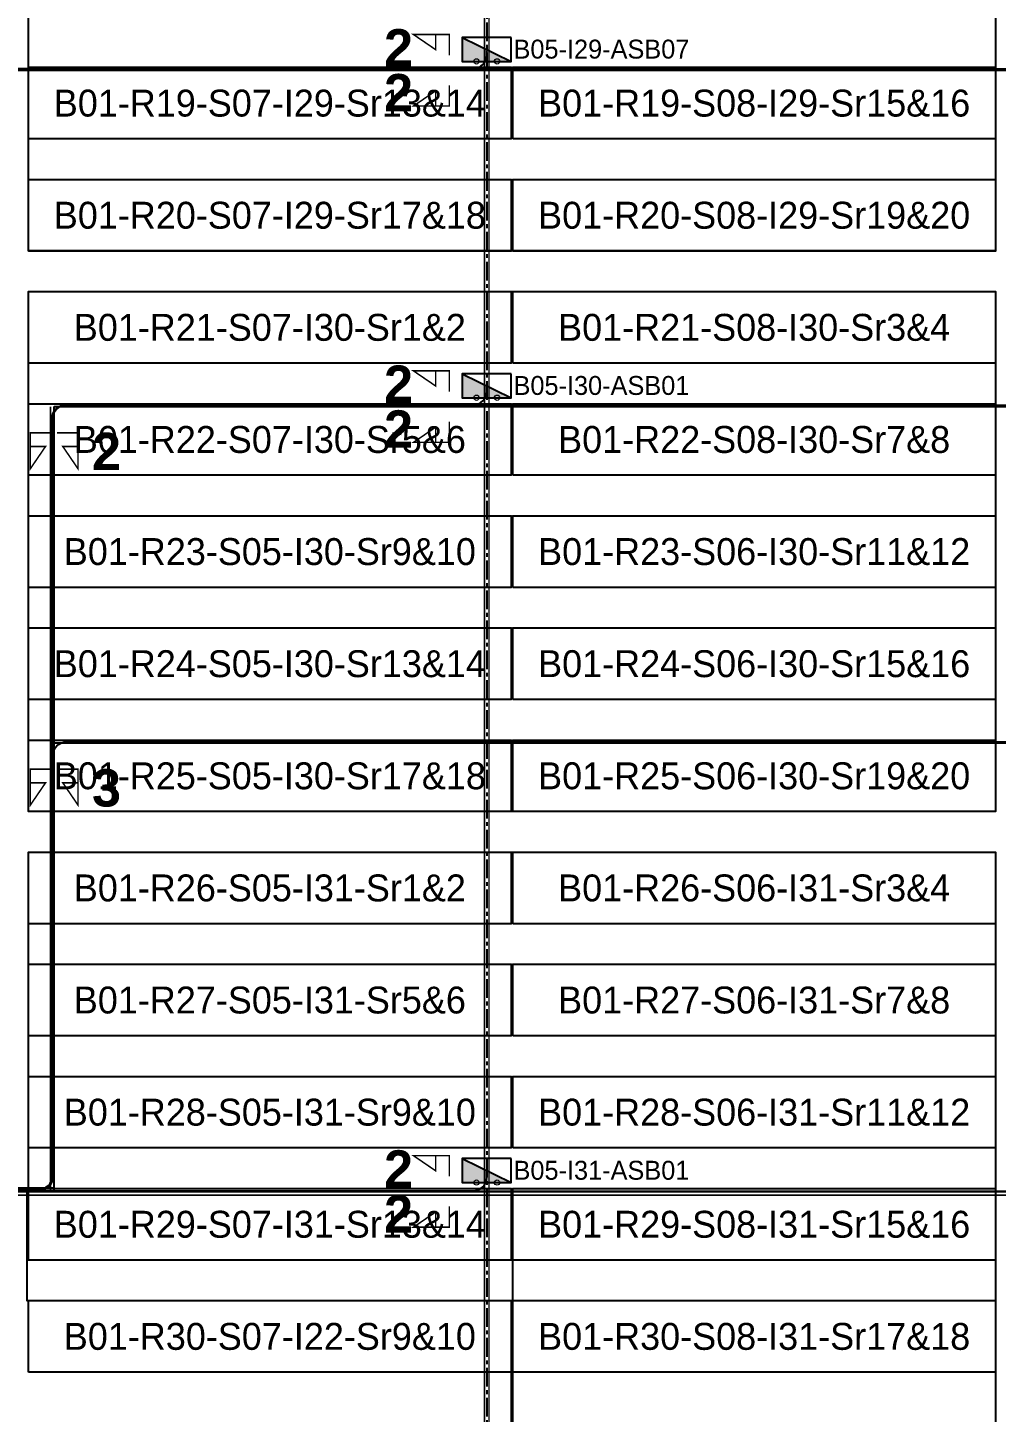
# Model space of a CAD drawing. Header units: metres. Extents: x 531277 to 531672, y 2673439 to 2673782.
# Drawn here: x 531509.7 to 531574.5, y 2673556.6 to 2673649.2 of the extents above; entities that cross this region are included whole.
import ezdxf
from ezdxf.enums import TextEntityAlignment as Align

# ---------------------------------------------------------------- set-up
doc = ezdxf.new("R2010")
doc.units = ezdxf.units.M
doc.linetypes.add('CENTER', pattern=[2, 1.25, -0.25, 0.25, -0.25])
for name, color, linetype in [('DC Trench BL-05', 41, 'Continuous'), ('E-Inverter Grouping', 2, 'Continuous'), ('Inverter Block-05', 7, 'Continuous'), ('LT Cable(AG) INV to LT Panel BL-05', 2, 'Continuous'), ('Messenger Wire Block-01 (Master Path)', 30, 'Continuous'), ('Messenger Wire Block-01 (MW Path)', 191, 'Continuous'), ('MMS Table Block-05', 8, 'Continuous'), ('Plan Line - DC BL-05', 41, 'Continuous'), ('Section Marking BL-05', 2, 'Continuous')]:
    doc.layers.add(name, color=color, linetype=linetype)
doc.layers.add('PILE', color=1, linetype='Continuous', lineweight=15)
doc.styles.add('BoldTextStyle', font='arialbd.ttf')
doc.styles.get("Standard").update_dxf_attribs({"font": 'Adani Regular.ttf'})

# ---------------------------------------------------------------- blocks, each defined once
blk = doc.blocks.new('MMS Table (32.292 x 4.788)')
at = {"color": 0}
blk.add_lwpolyline([(0, -0.002), (0, 4.786), (32.292, 4.786), (32.292, -0.002)], close=True, dxfattribs=at)
at = {"color": 7}
blk.add_attdef('ID1', text='', height=1.8, dxfattribs=at).set_placement((16.146, 2.392), align=Align.MIDDLE_CENTER)
blk = doc.blocks.new('Inverter Block')
h = blk.add_hatch(color=0)
h.dxf.hatch_style = 1
h.paths.add_polyline_path([(-1.456, 2.269), (-1.456, 0.846), (1.456, 0.846)])
at = {"color": 0}
blk.add_lwpolyline([(1.456, 2.269), (-1.456, 2.269), (-1.456, 0.846), (1.456, 0.846)], close=True, dxfattribs=at)
blk.add_lwpolyline([(-1.456, 2.269), (1.456, 0.846)], dxfattribs=at)
at = {"layer": 'PILE'}
for centre in [(-0.613, 0.846), (0.613, 0.846)]:
    blk.add_circle(centre, 0.156, dxfattribs=at)
at = {"color": 7}
blk.add_attdef('ID', (-1.456, 3.006), '', height=1.8, dxfattribs=at)

msp = doc.modelspace()

# ---------------------------------------------------------------- linework, layer by layer
at = {"layer": 'DC Trench BL-05', "color": 40, "const_width": 0.1}
msp.add_lwpolyline([(531540.562, 2673781.575), (531540.262, 2673781.575), (531540.262, 2673461.791), (531540.562, 2673461.791)], close=True, dxfattribs=at)
at = {"layer": 'E-Inverter Grouping', "color": 3}
for points in [[(531574.443, 2673634.291), (531509.759, 2673634.291), (531509.759, 2673669.075), (531574.443, 2673669.075)], [(531574.443, 2673596.791), (531509.759, 2673596.791), (531509.759, 2673631.575), (531574.443, 2673631.575)]]:
    msp.add_lwpolyline(points, close=True, dxfattribs=at)
at = {"layer": 'E-Inverter Grouping'}
for points in [[(531574.443, 2673544.291), (531542.151, 2673544.291), (531542.151, 2673566.791), (531509.759, 2673566.791), (531509.759, 2673594.075), (531574.443, 2673594.075)], [(531444.975, 2673544.291), (531444.975, 2673571.575), (531509.659, 2673571.575), (531509.659, 2673564.075), (531542.051, 2673564.075), (531542.051, 2673544.291)]]:
    msp.add_lwpolyline(points, close=True, dxfattribs=at)
at = {"layer": 'LT Cable(AG) INV to LT Panel BL-05', "color": 5}
for points in [[(531472.472, 2673593.248), (531469.315, 2673593.248, -0.414673), (531468.415, 2673594.15), (531468.421, 2673597.683, 0.214019), (531468.119, 2673598.355), (531461.405, 2673604.333, -0.214019), (531461.104, 2673605.005), (531461.104, 2673617.644, -0.0289), (531461.11, 2673617.748), (531461.165, 2673618.227, 0.0289), (531461.171, 2673618.331), (531461.171, 2673645.605, -0.414214), (531462.071, 2673646.505), (531539.513, 2673646.505, 0.414214), (531540.413, 2673647.405), (531540.413, 2673647.688)], [(531472.472, 2673593.273), (531469.34, 2673593.273, -0.414671), (531468.44, 2673594.175), (531468.446, 2673597.694, 0.214019), (531468.144, 2673598.366), (531461.43, 2673604.344, -0.214019), (531461.129, 2673605.016), (531461.129, 2673617.643, -0.0289), (531461.135, 2673617.746), (531461.19, 2673618.226, 0.0289), (531461.196, 2673618.33), (531461.196, 2673645.58, -0.414214), (531462.096, 2673646.48), (531604.297, 2673646.48, 0.414214), (531605.197, 2673647.38), (531605.197, 2673647.688)], [(531472.472, 2673590.942), (531468.041, 2673590.919, 0.218347), (531467.361, 2673590.603), (531465.429, 2673588.336, -0.209031), (531464.769, 2673588.047), (531462.071, 2673588.047, 0.414214), (531461.171, 2673587.147), (531461.171, 2673573.116, 0.093355), (531461.233, 2673572.788), (531461.335, 2673572.528, -0.093355), (531461.396, 2673572.201), (531461.396, 2673571.48), (531510.48, 2673571.48, 0.414214), (531511.38, 2673572.38), (531511.38, 2673623.08, -0.414214), (531512.28, 2673623.98), (531604.297, 2673623.98, 0.414214), (531605.197, 2673624.88), (531605.197, 2673625.188)], [(531472.472, 2673590.917), (531468.048, 2673590.894, 0.218172), (531467.368, 2673590.578), (531465.433, 2673588.311, -0.208857), (531464.773, 2673588.022), (531462.096, 2673588.022, 0.414214), (531461.196, 2673587.122), (531461.196, 2673573.12, 0.093355), (531461.258, 2673572.793), (531461.36, 2673572.533, -0.093355), (531461.421, 2673572.205), (531461.421, 2673571.505), (531510.455, 2673571.505, 0.414214), (531511.355, 2673572.405), (531511.355, 2673623.105, -0.414214), (531512.255, 2673624.005), (531539.513, 2673624.005, 0.414214), (531540.413, 2673624.905), (531540.413, 2673625.188)], [(531472.472, 2673590.967), (531468.035, 2673590.944, 0.218523), (531467.354, 2673590.627), (531465.425, 2673588.362, -0.209206), (531464.764, 2673588.072), (531462.046, 2673588.072, 0.414214), (531461.146, 2673587.172), (531461.146, 2673573.111, 0.093355), (531461.208, 2673572.784), (531461.31, 2673572.523, -0.093355), (531461.371, 2673572.196), (531461.371, 2673571.455), (531510.505, 2673571.455, 0.414214), (531511.405, 2673572.355), (531511.405, 2673600.555, -0.414214), (531512.305, 2673601.455), (531604.297, 2673601.455, 0.414214), (531605.197, 2673602.355), (531605.197, 2673602.688)], [(531470.315, 2673591.017), (531468.03, 2673591.005, 0.218875), (531467.349, 2673590.688), (531465.418, 2673588.412, -0.209556), (531464.756, 2673588.122), (531461.996, 2673588.122, 0.414214), (531461.096, 2673587.222), (531461.096, 2673573.102, 0.093355), (531461.158, 2673572.774), (531461.26, 2673572.514, -0.093355), (531461.321, 2673572.186), (531461.321, 2673571.405), (531604.297, 2673571.405, 0.414214), (531605.197, 2673572.305), (531605.197, 2673572.688)], [(531472.472, 2673590.992), (531468.028, 2673590.969, 0.218699), (531467.346, 2673590.652), (531465.421, 2673588.387, -0.20938), (531464.76, 2673588.097), (531462.021, 2673588.097, 0.414214), (531461.121, 2673587.197), (531461.121, 2673573.106, 0.093355), (531461.183, 2673572.779), (531461.285, 2673572.519, -0.093355), (531461.346, 2673572.191), (531461.346, 2673571.43), (531539.513, 2673571.43, 0.414214), (531540.413, 2673572.33), (531540.413, 2673572.688)]]:
    msp.add_lwpolyline(points, format="xyb", dxfattribs=at)
at = {"layer": 'Messenger Wire Block-01 (Master Path)'}
for points in [[(531461.296, 2673646.38), (531606.835, 2673646.38)], [(531511.48, 2673571.38), (531511.48, 2673623.88)], [(531511.48, 2673623.88), (531606.835, 2673623.88)], [(531511.48, 2673601.38), (531606.835, 2673601.38)], [(531461.296, 2673571.38), (531606.835, 2673571.38)]]:
    msp.add_lwpolyline(points, dxfattribs=at)
at = {"layer": 'Messenger Wire Block-01 (MW Path)', "const_width": 0.1}
for points in [[(531461.296, 2673646.38), (531606.835, 2673646.38)], [(531511.23, 2673571.38), (531511.23, 2673623.88)], [(531511.48, 2673623.88), (531606.835, 2673623.88)], [(531511.48, 2673601.38), (531606.835, 2673601.38)], [(531461.296, 2673571.63), (531511.48, 2673571.63)], [(531461.296, 2673571.13), (531606.835, 2673571.13)]]:
    msp.add_lwpolyline(points, dxfattribs=at)
at = {"layer": 'Plan Line - DC BL-05', "color": 6, "linetype": 'CENTER'}
msp.add_lwpolyline([(531540.413, 2673781.575), (531540.413, 2673461.791)], dxfattribs=at)
at = {"layer": 'Section Marking BL-05', "color": 94, "lineweight": 35, "true_color": 0x00a500, "const_width": 0.1}
for points in [[(531537.913, 2673647.38), (531537.913, 2673648.77), (531535.513, 2673648.77), (531536.993, 2673647.76), (531536.993, 2673648.77)], [(531537.913, 2673645.38), (531537.913, 2673643.99), (531535.513, 2673643.99), (531536.993, 2673645), (531536.993, 2673643.99)], [(531537.913, 2673624.88), (531537.913, 2673626.27), (531535.513, 2673626.27), (531536.993, 2673625.26), (531536.993, 2673626.27)], [(531537.913, 2673622.88), (531537.913, 2673621.49), (531535.513, 2673621.49), (531536.993, 2673622.5), (531536.993, 2673621.49)], [(531511.28, 2673622.13), (531509.89, 2673622.13), (531509.89, 2673619.73), (531510.9, 2673621.21), (531509.89, 2673621.21)], [(531511.68, 2673622.13), (531513.07, 2673622.13), (531513.07, 2673619.73), (531512.06, 2673621.21), (531513.07, 2673621.21)], [(531511.28, 2673599.63), (531509.89, 2673599.63), (531509.89, 2673597.23), (531510.9, 2673598.71), (531509.89, 2673598.71)], [(531511.68, 2673599.63), (531513.07, 2673599.63), (531513.07, 2673597.23), (531512.06, 2673598.71), (531513.07, 2673598.71)], [(531537.913, 2673572.38), (531537.913, 2673573.77), (531535.513, 2673573.77), (531536.993, 2673572.76), (531536.993, 2673573.77)], [(531537.913, 2673570.38), (531537.913, 2673568.99), (531535.513, 2673568.99), (531536.993, 2673570), (531536.993, 2673568.99)]]:
    msp.add_lwpolyline(points, dxfattribs=at)

# ---------------------------------------------------------------- block references
at = {"layer": 'Inverter Block-05'}
ref = msp.add_blockref('Inverter Block', (531540.413, 2673646.023), dxfattribs=dict(at, xscale=1.124999999976148, yscale=1.124999999976148, zscale=1.124999999976148))
ref.add_attrib('ID', 'B05-I29-ASB07', (531542.204, 2673647.162), dxfattribs={"layer": '0', "color": 0, "height": 1.26562})
ref = msp.add_blockref('Inverter Block', (531540.413, 2673623.523), dxfattribs=dict(at, xscale=1.124999999976148, yscale=1.124999999976148, zscale=1.124999999976148))
ref.add_attrib('ID', 'B05-I30-ASB01', (531542.204, 2673624.662), dxfattribs={"layer": '0', "color": 0, "height": 1.26562})
ref = msp.add_blockref('Inverter Block', (531540.413, 2673571.023), dxfattribs=dict(at, xscale=1.124999999976148, yscale=1.124999999976148, zscale=1.124999999976148))
ref.add_attrib('ID', 'B05-I31-ASB01', (531542.204, 2673572.162), dxfattribs={"layer": '0', "color": 0, "height": 1.26562})
at = {"layer": 'MMS Table Block-05'}
for p, values in [((531509.759, 2673641.791), {'ID1': 'B01-R19-S07-I29-Sr13&14'}), ((531542.151, 2673641.791), {'ID1': 'B01-R19-S08-I29-Sr15&16'}), ((531509.759, 2673634.291), {'ID1': 'B01-R20-S07-I29-Sr17&18'}), ((531542.151, 2673634.291), {'ID1': 'B01-R20-S08-I29-Sr19&20'}), ((531509.759, 2673626.791), {'ID1': 'B01-R21-S07-I30-Sr1&2'}), ((531542.151, 2673626.791), {'ID1': 'B01-R21-S08-I30-Sr3&4'}), ((531509.759, 2673619.291), {'ID1': 'B01-R22-S07-I30-Sr5&6'}), ((531542.151, 2673619.291), {'ID1': 'B01-R22-S08-I30-Sr7&8'}), ((531509.759, 2673611.791), {'ID1': 'B01-R23-S05-I30-Sr9&10'}), ((531542.151, 2673611.791), {'ID1': 'B01-R23-S06-I30-Sr11&12'}), ((531509.759, 2673604.291), {'ID1': 'B01-R24-S05-I30-Sr13&14'}), ((531542.151, 2673604.291), {'ID1': 'B01-R24-S06-I30-Sr15&16'}), ((531509.759, 2673596.791), {'ID1': 'B01-R25-S05-I30-Sr17&18'}), ((531542.151, 2673596.791), {'ID1': 'B01-R25-S06-I30-Sr19&20'}), ((531509.759, 2673589.291), {'ID1': 'B01-R26-S05-I31-Sr1&2'}), ((531542.151, 2673589.291), {'ID1': 'B01-R26-S06-I31-Sr3&4'}), ((531509.759, 2673581.791), {'ID1': 'B01-R27-S05-I31-Sr5&6'}), ((531542.151, 2673581.791), {'ID1': 'B01-R27-S06-I31-Sr7&8'}), ((531509.759, 2673574.291), {'ID1': 'B01-R28-S05-I31-Sr9&10'}), ((531542.151, 2673574.291), {'ID1': 'B01-R28-S06-I31-Sr11&12'}), ((531509.759, 2673566.791), {'ID1': 'B01-R29-S07-I31-Sr13&14'}), ((531542.151, 2673566.791), {'ID1': 'B01-R29-S08-I31-Sr15&16'}), ((531509.759, 2673559.291), {'ID1': 'B01-R30-S07-I22-Sr9&10'}), ((531542.151, 2673559.291), {'ID1': 'B01-R30-S08-I31-Sr17&18'})]:
    msp.add_blockref('MMS Table (32.292 x 4.788)', p, dxfattribs=at).add_auto_attribs(values)

# ---------------------------------------------------------------- texts
at = {"layer": 'Section Marking BL-05', "color": 94, "true_color": 0x00a500, "style": 'BoldTextStyle'}
for s, p in [('2', (531534.513, 2673647.88)), ('2', (531534.513, 2673644.88)), ('2', (531534.513, 2673625.38)), ('2', (531534.513, 2673622.38)), ('2', (531514.98, 2673620.88)), ('3', (531514.98, 2673598.38)), ('2', (531534.513, 2673572.88)), ('2', (531534.513, 2673569.88))]:
    msp.add_text(s, height=2.5, dxfattribs=at).set_placement(p, align=Align.MIDDLE_CENTER)

doc.saveas('drawing.dxf')
